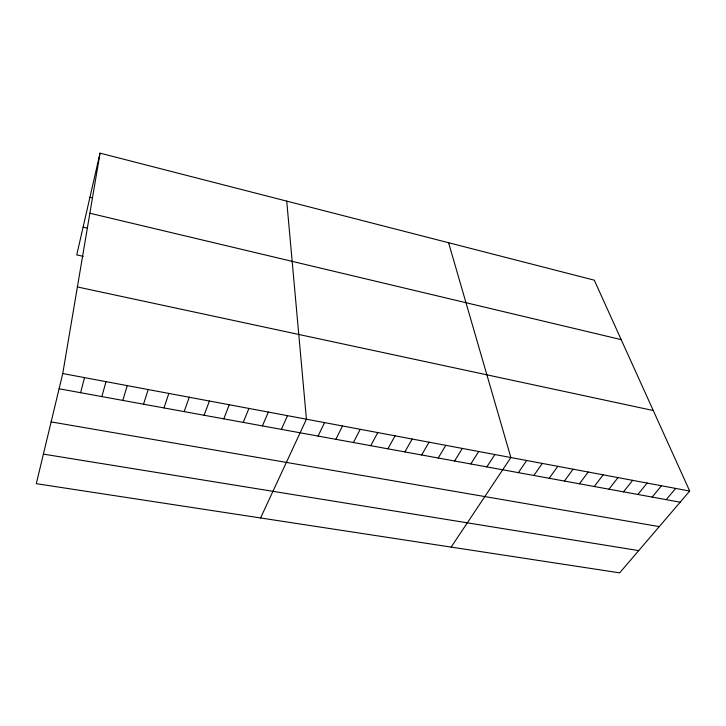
<?xml version="1.0" encoding="UTF-8"?>
<svg xmlns="http://www.w3.org/2000/svg" width="726" height="726" viewBox="0 0 726 726"><rect width="100%" height="100%" fill="white"/><g stroke="black" fill="none" stroke-linecap="round" stroke-linejoin="round"><path stroke-width="1.09" d="M62.745 373.536L100.043 153.141L594.285 280.172L689.7 491.048L619.668 572.859L36.3 483.679L62.745 373.536L689.7 491.048M100.043 153.141L76.747 254.89L83.318 256.36M80.604 392.702L84.525 377.62M101.849 396.587L106.014 381.649M122.821 400.416L127.231 385.624M143.53 404.2L148.168 389.544M163.976 407.93L168.84 393.419M184.159 411.615L189.25 397.249M204.088 415.254L209.397 401.024M223.771 418.848L229.289 404.754M243.21 422.396L248.936 408.429M262.413 425.908L268.339 412.069M281.379 429.375L287.496 415.662M260.57 517.965L306.426 419.211L286.725 201.12M318.088 436.072L324.567 422.614M335.848 439.321L342.509 425.971M353.399 442.524L360.232 429.293M370.75 445.691L377.747 432.578M387.902 448.822L395.062 435.818M404.863 451.917L412.177 439.03M421.625 454.984L429.093 442.198M438.205 458.006L445.818 445.337M454.594 461.001L462.353 448.432M470.802 463.959L478.706 451.499M486.837 466.891L494.878 454.53M451.136 547.095L510.859 457.525L448.586 242.729M518.373 472.644L526.677 460.493M533.873 475.485L542.313 463.424M549.219 478.28L557.777 466.319M564.392 481.057L573.068 469.187M579.412 483.797L588.205 472.027M594.258 486.511L603.17 474.831M608.96 489.188L617.98 477.608M623.498 491.847L632.627 480.349M637.882 494.479L647.12 483.062M652.12 497.074L661.468 485.758M666.214 499.651L675.661 488.417M43.397 454.113L638.717 550.617M51.129 421.897L659.262 526.613M59.087 388.773L680.162 502.192M77.392 286.951L653.264 410.526M83.1 227.12L87.274 228.1M89.87 213.235L621.193 339.632M89.942 197.254L92.066 197.771"/></g></svg>
